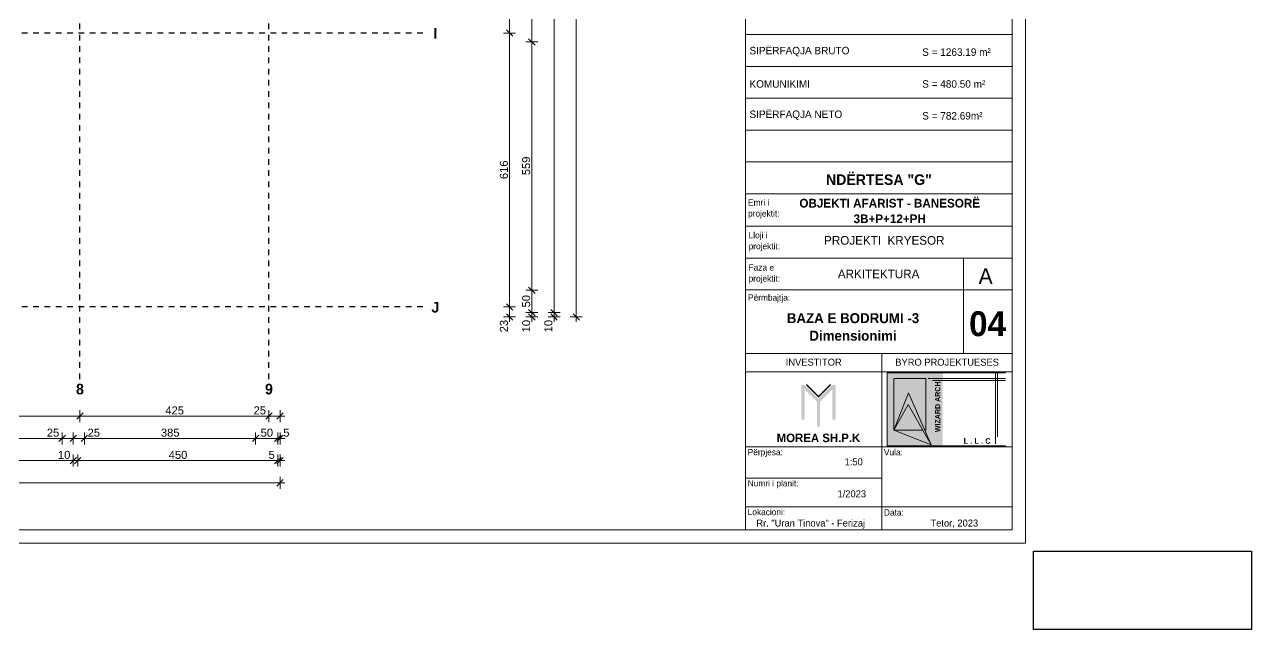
# Model space of a CAD drawing. Header units: millimetres. Extents: x 172821 to 253959, y -37564 to 16413.
# Drawn here: x 226364 to 253959, y -37564 to -23957 of the extents above; entities that cross this region are included whole.
import ezdxf

# ---------------------------------------------------------------- set-up
doc = ezdxf.new("R2010")
doc.units = ezdxf.units.MM
doc.header["$MEASUREMENT"] = 0
doc.linetypes.add('Dashed', pattern=[254, 127, -127])
doc.layers.add('01. A - Projekti Zbatues.', color=7, linetype='Continuous')
for name, color, linetype, lineweight, true_color in [('01. A - Projekti Zbatues. _Pen_No__81', 7, 'Continuous', 20, 0x6a6a6a), ('02. Tabela Projekti zbatues_Pen_No__156', 7, 'Continuous', 20, 0x54689e), ('02. Tabela Projekti zbatues_Pen_No__161', 7, 'Continuous', 13, 0x6a6a6a), ('02. Tabela Projekti zbatues_Pen_No__8', 7, 'Continuous', 35, 0xa80f02)]:
    doc.layers.add(name, color=color, linetype=linetype, lineweight=lineweight, true_color=true_color)
for name, color, linetype, lineweight in [('02. Tabela Projekti zbatues_Pen_No__1', 7, 'Continuous', 13), ('02. Tabela Projekti zbatues_Pen_No__121', 255, 'Continuous', 0), ('02. Tabela Projekti zbatues_Pen_No__42', 8, 'Continuous', 25), ('A - Akset_Pen_No__1', 7, 'Continuous', 13), ('A - Akset_Pen_No__47', 7, 'Continuous', 25)]:
    doc.layers.add(name, color=color, linetype=linetype, lineweight=lineweight)
doc.styles.add('GENERATED_STYLE_1', font='')
doc.styles.add('GENERATED_STYLE_2', font='')
doc.styles.add('GENERATED_STYLE_3', font='')
doc.styles.get('GENERATED_STYLE_1').set_extended_font_data('Arial')
doc.styles.get('GENERATED_STYLE_2').set_extended_font_data('Century Gothic', bold=True)
doc.styles.get('GENERATED_STYLE_3').set_extended_font_data('Century Gothic')
doc.dimstyles.new('GENERATED_STYLE__3', dxfattribs={"dimtxt": 180, "dimasz": 136.8, "dimexe": 0.18, "dimexo": 100000, "dimgap": 0, "dimtad": 1, "dimdec": 0, "dimlfac": 0.1, "dimzin": 0, "dimdsep": 46, "dimtxsty": 'GENERATED_STYLE_1', "dimblk": 'ARROWHEAD_6', "dimblk1": 'ARROWHEAD_6', "dimblk2": 'ARROWHEAD_6', "dimcen": 0.09, "dimclrd": 256, "dimclre": 256, "dimclrt": 256, "dimadec": 0, "dimazin": 0, "dimtfac": 1, "dimtdec": 4, "dimtmove": 0, "dimatfit": 3, "dimfxl": 0, "dimtolj": 1, "dimtzin": 0, "dimarcsym": 0})
doc.dimstyles.new('GENERATED_STYLE__5', dxfattribs={"dimtxt": 180, "dimasz": 136.8, "dimexe": 0.18, "dimexo": 100000, "dimgap": 0, "dimtad": 1, "dimtih": 1, "dimtoh": 1, "dimdec": 0, "dimlfac": 0.1, "dimzin": 0, "dimdsep": 46, "dimtxsty": 'GENERATED_STYLE_1', "dimblk": 'ARROWHEAD_6', "dimblk1": 'ARROWHEAD_6', "dimblk2": 'ARROWHEAD_6', "dimcen": 0.09, "dimclrd": 256, "dimclre": 256, "dimclrt": 256, "dimadec": 0, "dimazin": 0, "dimtfac": 1, "dimtdec": 4, "dimtmove": 0, "dimatfit": 3, "dimfxl": 0, "dimtolj": 1, "dimtzin": 0, "dimarcsym": 0})

# ---------------------------------------------------------------- blocks, each defined once
blk = doc.blocks.new('*D209')
at = {"layer": '01. A - Projekti Zbatues. _Pen_No__81', "color": 251, "linetype": 'Continuous', "lineweight": 20, "true_color": 0x6a6a6a}
for p, q in [((237409, -30310), (237139, -30310)), ((237202, -30238), (237346, -30382)), ((237274, -30535), (237274, -30310)), ((237409, -30535), (237139, -30535)), ((237202, -30463), (237346, -30607)), ((237274, -30643), (237274, -30535))]:
    blk.add_line(p, q, dxfattribs=at)
at = {"layer": '01. A - Projekti Zbatues. _Pen_No__81', "color": 251, "lineweight": 20, "true_color": 0x6a6a6a, "insert": (237238, -30880), "char_height": 180, "attachment_point": 7, "rotation": 90, "style": 'GENERATED_STYLE_1'}
blk.add_mtext('\\A1;{\\pql;\\fArial|b0|i0|c0|p34;23}', dxfattribs=at)
blk = doc.blocks.new('ARROWHEAD_6')
at = {"color": 0, "linetype": 'Continuous', "lineweight": 0}
for p, q in [((0, 0), (-1, 0)), ((-0.5, -0.5), (0.5, 0.5))]:
    blk.add_line(p, q, dxfattribs=at)
blk = doc.blocks.new('*D210')
at = {"layer": '01. A - Projekti Zbatues. _Pen_No__81', "color": 251, "linetype": 'Continuous', "lineweight": 20, "true_color": 0x6a6a6a}
for p, q in [((237409, -24148), (237139, -24148)), ((237202, -24076), (237346, -24220)), ((237274, -30310), (237274, -24148)), ((237409, -30310), (237139, -30310)), ((237202, -30238), (237346, -30382))]:
    blk.add_line(p, q, dxfattribs=at)
at = {"layer": '01. A - Projekti Zbatues. _Pen_No__81', "color": 251, "lineweight": 20, "true_color": 0x6a6a6a, "insert": (237238, -27434), "char_height": 180, "attachment_point": 7, "rotation": 90, "style": 'GENERATED_STYLE_1'}
blk.add_mtext('\\A1;{\\pql;\\fArial|b0|i0|c0|p34;616}', dxfattribs=at)
blk = doc.blocks.new('*D211')
at = {"layer": '01. A - Projekti Zbatues. _Pen_No__81', "color": 251, "linetype": 'Continuous', "lineweight": 20, "true_color": 0x6a6a6a}
for p, q in [((237409, -20586), (237139, -20586)), ((237202, -20514), (237346, -20658)), ((237274, -24148), (237274, -20586)), ((237409, -24148), (237139, -24148)), ((237202, -24076), (237346, -24220))]:
    blk.add_line(p, q, dxfattribs=at)
at = {"layer": '01. A - Projekti Zbatues. _Pen_No__81', "color": 251, "lineweight": 20, "true_color": 0x6a6a6a, "insert": (237238, -22572), "char_height": 180, "attachment_point": 7, "rotation": 90, "style": 'GENERATED_STYLE_1'}
blk.add_mtext('\\A1;{\\pql;\\fArial|b0|i0|c0|p34;356}', dxfattribs=at)
blk = doc.blocks.new('*D221')
at = {"layer": '01. A - Projekti Zbatues. _Pen_No__81', "color": 251, "linetype": 'Continuous', "lineweight": 20, "true_color": 0x6a6a6a}
for p, q in [((237774, -30435), (237774, -29935)), ((237909, -30435), (237639, -30435)), ((237909, -30535), (237639, -30535)), ((237702, -30363), (237846, -30507)), ((237702, -30463), (237846, -30607)), ((237774, -30535), (237774, -30435)), ((237774, -30643), (237774, -30535))]:
    blk.add_line(p, q, dxfattribs=at)
at = {"layer": '01. A - Projekti Zbatues. _Pen_No__81', "color": 251, "lineweight": 20, "true_color": 0x6a6a6a, "insert": (237738, -30880), "char_height": 180, "attachment_point": 7, "rotation": 90, "style": 'GENERATED_STYLE_1'}
blk.add_mtext('\\A1;{\\pql;\\fArial|b0|i0|c0|p34;10}', dxfattribs=at)
blk = doc.blocks.new('*D222')
at = {"layer": '01. A - Projekti Zbatues. _Pen_No__81', "color": 251, "linetype": 'Continuous', "lineweight": 20, "true_color": 0x6a6a6a}
for p, q in [((237774, -29935), (237774, -24348)), ((237909, -29935), (237639, -29935)), ((237702, -29863), (237846, -30007)), ((237774, -30435), (237774, -29935)), ((237702, -30363), (237846, -30507))]:
    blk.add_line(p, q, dxfattribs=at)
at = {"layer": '01. A - Projekti Zbatues. _Pen_No__81', "color": 251, "lineweight": 20, "true_color": 0x6a6a6a, "insert": (237738, -30321), "char_height": 180, "attachment_point": 7, "rotation": 90, "style": 'GENERATED_STYLE_1'}
blk.add_mtext('\\A1;{\\pql;\\fArial|b0|i0|c0|p34;50}', dxfattribs=at)
blk = doc.blocks.new('*D223')
at = {"layer": '01. A - Projekti Zbatues. _Pen_No__81', "color": 251, "linetype": 'Continuous', "lineweight": 20, "true_color": 0x6a6a6a}
for p, q in [((237702, -24276), (237846, -24420)), ((237909, -24348), (237639, -24348)), ((237774, -29935), (237774, -24348)), ((237702, -29863), (237846, -30007))]:
    blk.add_line(p, q, dxfattribs=at)
at = {"layer": '01. A - Projekti Zbatues. _Pen_No__81', "color": 251, "lineweight": 20, "true_color": 0x6a6a6a, "insert": (237738, -27346), "char_height": 180, "attachment_point": 7, "rotation": 90, "style": 'GENERATED_STYLE_1'}
blk.add_mtext('\\A1;{\\pql;\\fArial|b0|i0|c0|p34;559}', dxfattribs=at)
blk = doc.blocks.new('*D224')
at = {"layer": '01. A - Projekti Zbatues. _Pen_No__81', "color": 251, "linetype": 'Continuous', "lineweight": 20, "true_color": 0x6a6a6a}
for p, q in [((237909, -20398), (237639, -20398)), ((237702, -20326), (237846, -20470)), ((237774, -24348), (237774, -20398)), ((237702, -24276), (237846, -24420)), ((237909, -24348), (237639, -24348))]:
    blk.add_line(p, q, dxfattribs=at)
at = {"layer": '01. A - Projekti Zbatues. _Pen_No__81', "color": 251, "lineweight": 20, "true_color": 0x6a6a6a, "insert": (237738, -22577), "char_height": 180, "attachment_point": 7, "rotation": 90, "style": 'GENERATED_STYLE_1'}
blk.add_mtext('\\A1;{\\pql;\\fArial|b0|i0|c0|p34;395}', dxfattribs=at)
blk = doc.blocks.new('*D246')
at = {"layer": '01. A - Projekti Zbatues. _Pen_No__81', "color": 251, "linetype": 'Continuous', "lineweight": 20, "true_color": 0x6a6a6a}
for p, q in [((238274, -30435), (238274, -16166)), ((238409, -30435), (238139, -30435)), ((238409, -30535), (238139, -30535)), ((238202, -30363), (238346, -30507)), ((238202, -30463), (238346, -30607)), ((238274, -30535), (238274, -30435)), ((238274, -30643), (238274, -30535))]:
    blk.add_line(p, q, dxfattribs=at)
at = {"layer": '01. A - Projekti Zbatues. _Pen_No__81', "color": 251, "lineweight": 20, "true_color": 0x6a6a6a, "insert": (238238, -30880), "char_height": 180, "attachment_point": 7, "rotation": 90, "style": 'GENERATED_STYLE_1'}
blk.add_mtext('\\A1;{\\pql;\\fArial|b0|i0|c0|p34;10}', dxfattribs=at)
blk = doc.blocks.new('*D247')
at = {"layer": '01. A - Projekti Zbatues. _Pen_No__81', "color": 251, "linetype": 'Continuous', "lineweight": 20, "true_color": 0x6a6a6a}
for p, q in [((238409, -16166), (238139, -16166)), ((238202, -16094), (238346, -16238)), ((238274, -30435), (238274, -16166)), ((238202, -30363), (238346, -30507))]:
    blk.add_line(p, q, dxfattribs=at)
at = {"layer": '01. A - Projekti Zbatues. _Pen_No__81', "color": 251, "lineweight": 20, "true_color": 0x6a6a6a, "char_height": 180, "attachment_point": 7, "rotation": 90, "style": 'GENERATED_STYLE_1'}
for s, insert in [('\\A1;{\\pql;\\fArial|b0|i0|c0|p34;10}', (238238, -16511)), ('\\A1;{\\pql;\\fArial|b0|i0|c0|p34;1,427}', (238238, -23608))]:
    blk.add_mtext(s, dxfattribs=dict(at, insert=insert))
blk = doc.blocks.new('*D254')
at = {"layer": '01. A - Projekti Zbatues. _Pen_No__81', "color": 251, "linetype": 'Continuous', "lineweight": 20, "true_color": 0x6a6a6a}
for p, q in [((238909, 9384), (238639, 9384)), ((238846, 9312), (238702, 9456)), ((238774, 9384), (238774, 9492)), ((238774, -30535), (238774, 9384)), ((238909, -30535), (238639, -30535)), ((238702, -30463), (238846, -30607)), ((238774, -30643), (238774, -30535))]:
    blk.add_line(p, q, dxfattribs=at)
at = {"layer": '01. A - Projekti Zbatues. _Pen_No__81', "color": 251, "lineweight": 20, "true_color": 0x6a6a6a, "insert": (238738, -10883), "char_height": 180, "attachment_point": 7, "rotation": 90, "style": 'GENERATED_STYLE_1'}
blk.add_mtext('\\A1;{\\pql;\\fArial|b0|i0|c0|p34;3,992}', dxfattribs=at)
blk = doc.blocks.new('*D262')
at = {"layer": '01. A - Projekti Zbatues. _Pen_No__81', "color": 251, "linetype": 'Continuous', "lineweight": 20, "true_color": 0x6a6a6a}
for p, q in [((221483, -32693), (221339, -32837)), ((221411, -32900), (221411, -32630)), ((221411, -32765), (227611, -32765)), ((227683, -32693), (227539, -32837)), ((227611, -32900), (227611, -32630))]:
    blk.add_line(p, q, dxfattribs=at)
at = {"layer": '01. A - Projekti Zbatues. _Pen_No__81', "color": 251, "lineweight": 20, "true_color": 0x6a6a6a, "insert": (224306, -32729), "char_height": 180, "attachment_point": 7, "style": 'GENERATED_STYLE_1'}
blk.add_mtext('\\A1;{\\pql;\\fArial|b0|i0|c0|p34;620}', dxfattribs=at)
blk = doc.blocks.new('*D263')
at = {"layer": '01. A - Projekti Zbatues. _Pen_No__81', "color": 251, "linetype": 'Continuous', "lineweight": 20, "true_color": 0x6a6a6a}
for p, q in [((227683, -32693), (227539, -32837)), ((227611, -32900), (227611, -32630)), ((227611, -32765), (231861, -32765)), ((231933, -32693), (231789, -32837)), ((231861, -32900), (231861, -32630))]:
    blk.add_line(p, q, dxfattribs=at)
at = {"layer": '01. A - Projekti Zbatues. _Pen_No__81', "color": 251, "lineweight": 20, "true_color": 0x6a6a6a, "char_height": 180, "attachment_point": 7, "style": 'GENERATED_STYLE_1'}
for s, insert in [('\\A1;{\\pql;\\fArial|b0|i0|c0|p34;425}', (229531, -32729)), ('\\A1;{\\pql;\\fArial|b0|i0|c0|p34;25}', (231516, -32729))]:
    blk.add_mtext(s, dxfattribs=dict(at, insert=insert))
blk = doc.blocks.new('*D264')
at = {"layer": '01. A - Projekti Zbatues. _Pen_No__81', "color": 251, "linetype": 'Continuous', "lineweight": 20, "true_color": 0x6a6a6a}
for p, q in [((231933, -32693), (231789, -32837)), ((231861, -32900), (231861, -32630)), ((231861, -32765), (232111, -32765)), ((232039, -32837), (232183, -32693)), ((232111, -32900), (232111, -32630)), ((232111, -32765), (232219, -32765))]:
    blk.add_line(p, q, dxfattribs=at)
blk = doc.blocks.new('*D285')
at = {"layer": '01. A - Projekti Zbatues. _Pen_No__81', "color": 251, "linetype": 'Continuous', "lineweight": 20, "true_color": 0x6a6a6a}
for p, q in [((224583, -33193), (224439, -33337)), ((224511, -33400), (224511, -33130)), ((224511, -33265), (227211, -33265)), ((227283, -33193), (227139, -33337)), ((227211, -33400), (227211, -33130))]:
    blk.add_line(p, q, dxfattribs=at)
at = {"layer": '01. A - Projekti Zbatues. _Pen_No__81', "color": 251, "lineweight": 20, "true_color": 0x6a6a6a, "char_height": 180, "attachment_point": 7, "style": 'GENERATED_STYLE_1'}
for s, insert in [('\\A1;{\\pql;\\fArial|b0|i0|c0|p34;270}', (225656, -33229)), ('\\A1;{\\pql;\\fArial|b0|i0|c0|p34;25}', (226866, -33229))]:
    blk.add_mtext(s, dxfattribs=dict(at, insert=insert))
blk = doc.blocks.new('*D286')
at = {"layer": '01. A - Projekti Zbatues. _Pen_No__81', "color": 251, "linetype": 'Continuous', "lineweight": 20, "true_color": 0x6a6a6a}
for p, q in [((227283, -33193), (227139, -33337)), ((227211, -33400), (227211, -33130)), ((227211, -33265), (227461, -33265)), ((227533, -33193), (227389, -33337)), ((227461, -33400), (227461, -33130))]:
    blk.add_line(p, q, dxfattribs=at)
blk = doc.blocks.new('*D287')
at = {"layer": '01. A - Projekti Zbatues. _Pen_No__81', "color": 251, "linetype": 'Continuous', "lineweight": 20, "true_color": 0x6a6a6a}
for p, q in [((227533, -33193), (227389, -33337)), ((227461, -33400), (227461, -33130)), ((227461, -33265), (227711, -33265)), ((227783, -33193), (227639, -33337)), ((227711, -33400), (227711, -33130))]:
    blk.add_line(p, q, dxfattribs=at)
blk = doc.blocks.new('*D288')
at = {"layer": '01. A - Projekti Zbatues. _Pen_No__81', "color": 251, "linetype": 'Continuous', "lineweight": 20, "true_color": 0x6a6a6a}
for p, q in [((227783, -33193), (227639, -33337)), ((227711, -33400), (227711, -33130)), ((227711, -33265), (231561, -33265)), ((231633, -33193), (231489, -33337)), ((231561, -33400), (231561, -33130))]:
    blk.add_line(p, q, dxfattribs=at)
at = {"layer": '01. A - Projekti Zbatues. _Pen_No__81', "color": 251, "lineweight": 20, "true_color": 0x6a6a6a, "char_height": 180, "attachment_point": 7, "style": 'GENERATED_STYLE_1'}
for s, insert in [('\\A1;{\\pql;\\fArial|b0|i0|c0|p34;25}', (227783, -33229)), ('\\A1;{\\pql;\\fArial|b0|i0|c0|p34;385}', (229431, -33229))]:
    blk.add_mtext(s, dxfattribs=dict(at, insert=insert))
blk = doc.blocks.new('*D289')
at = {"layer": '01. A - Projekti Zbatues. _Pen_No__81', "color": 251, "linetype": 'Continuous', "lineweight": 20, "true_color": 0x6a6a6a}
for p, q in [((231633, -33193), (231489, -33337)), ((231561, -33400), (231561, -33130)), ((231561, -33265), (232061, -33265)), ((231989, -33337), (232133, -33193)), ((232183, -33193), (232039, -33337)), ((232061, -33400), (232061, -33130))]:
    blk.add_line(p, q, dxfattribs=at)
at = {"layer": '01. A - Projekti Zbatues. _Pen_No__81', "color": 251, "lineweight": 20, "true_color": 0x6a6a6a, "insert": (231674, -33229), "char_height": 180, "attachment_point": 7, "style": 'GENERATED_STYLE_1'}
blk.add_mtext('\\A1;{\\pql;\\fArial|b0|i0|c0|p34;50}', dxfattribs=at)
blk = doc.blocks.new('*D290')
at = {"layer": '01. A - Projekti Zbatues. _Pen_No__81', "color": 251, "linetype": 'Continuous', "lineweight": 20, "true_color": 0x6a6a6a}
for p, q in [((231989, -33337), (232133, -33193)), ((232183, -33193), (232039, -33337)), ((232061, -33400), (232061, -33130)), ((232061, -33265), (232111, -33265)), ((232111, -33400), (232111, -33130)), ((232111, -33265), (232219, -33265))]:
    blk.add_line(p, q, dxfattribs=at)
at = {"layer": '01. A - Projekti Zbatues. _Pen_No__81', "color": 251, "lineweight": 20, "true_color": 0x6a6a6a, "insert": (232183, -33229), "char_height": 180, "attachment_point": 7, "style": 'GENERATED_STYLE_1'}
blk.add_mtext('\\A1;{\\pql;\\fArial|b0|i0|c0|p34;5}', dxfattribs=at)
blk = doc.blocks.new('*D302')
at = {"layer": '01. A - Projekti Zbatues. _Pen_No__81', "color": 251, "linetype": 'Continuous', "lineweight": 20, "true_color": 0x6a6a6a}
for p, q in [((224511, -33900), (224511, -33630)), ((227461, -33900), (227461, -33630)), ((224583, -33693), (224439, -33837)), ((224511, -33765), (227461, -33765)), ((227533, -33693), (227389, -33837))]:
    blk.add_line(p, q, dxfattribs=at)
at = {"layer": '01. A - Projekti Zbatues. _Pen_No__81', "color": 251, "lineweight": 20, "true_color": 0x6a6a6a, "char_height": 180, "attachment_point": 7, "style": 'GENERATED_STYLE_1'}
for s, insert in [('\\A1;{\\pql;\\fArial|b0|i0|c0|p34;295}', (225781, -33729)), ('\\A1;{\\pql;\\fArial|b0|i0|c0|p34;10}', (227116, -33729))]:
    blk.add_mtext(s, dxfattribs=dict(at, insert=insert))
blk = doc.blocks.new('*D303')
at = {"layer": '01. A - Projekti Zbatues. _Pen_No__81', "color": 251, "linetype": 'Continuous', "lineweight": 20, "true_color": 0x6a6a6a}
for p, q in [((227461, -33900), (227461, -33630)), ((227561, -33900), (227561, -33630)), ((227533, -33693), (227389, -33837)), ((227461, -33765), (227561, -33765)), ((227633, -33693), (227489, -33837))]:
    blk.add_line(p, q, dxfattribs=at)
blk = doc.blocks.new('*D304')
at = {"layer": '01. A - Projekti Zbatues. _Pen_No__81', "color": 251, "linetype": 'Continuous', "lineweight": 20, "true_color": 0x6a6a6a}
for p, q in [((227561, -33900), (227561, -33630)), ((232061, -33900), (232061, -33630)), ((227633, -33693), (227489, -33837)), ((227561, -33765), (232061, -33765)), ((231989, -33837), (232133, -33693)), ((232183, -33693), (232039, -33837))]:
    blk.add_line(p, q, dxfattribs=at)
at = {"layer": '01. A - Projekti Zbatues. _Pen_No__81', "color": 251, "lineweight": 20, "true_color": 0x6a6a6a, "char_height": 180, "attachment_point": 7, "style": 'GENERATED_STYLE_1'}
for s, insert in [('\\A1;{\\pql;\\fArial|b0|i0|c0|p34;450}', (229606, -33729)), ('\\A1;{\\pql;\\fArial|b0|i0|c0|p34;5}', (231852, -33729))]:
    blk.add_mtext(s, dxfattribs=dict(at, insert=insert))
blk = doc.blocks.new('*D305')
at = {"layer": '01. A - Projekti Zbatues. _Pen_No__81', "color": 251, "linetype": 'Continuous', "lineweight": 20, "true_color": 0x6a6a6a}
for p, q in [((232061, -33900), (232061, -33630)), ((232111, -33900), (232111, -33630)), ((231989, -33837), (232133, -33693)), ((232183, -33693), (232039, -33837)), ((232061, -33765), (232111, -33765)), ((232111, -33765), (232219, -33765))]:
    blk.add_line(p, q, dxfattribs=at)
blk = doc.blocks.new('*D306')
at = {"layer": '01. A - Projekti Zbatues. _Pen_No__81', "color": 251, "linetype": 'Continuous', "lineweight": 20, "true_color": 0x6a6a6a}
for p, q in [((189733, -34193), (189589, -34337)), ((189661, -34400), (189661, -34130)), ((232039, -34337), (232183, -34193)), ((232111, -34400), (232111, -34130)), ((189553, -34265), (189661, -34265)), ((189661, -34265), (232111, -34265)), ((232111, -34265), (232219, -34265))]:
    blk.add_line(p, q, dxfattribs=at)
at = {"layer": '01. A - Projekti Zbatues. _Pen_No__81', "color": 251, "lineweight": 20, "true_color": 0x6a6a6a, "insert": (210578, -34229), "char_height": 180, "attachment_point": 7, "style": 'GENERATED_STYLE_1'}
blk.add_mtext('\\A1;{\\pql;\\fArial|b0|i0|c0|p34;4,245}', dxfattribs=at)

msp = doc.modelspace()

# ---------------------------------------------------------------- hatches: boundary and pattern name
at = {"layer": '02. Tabela Projekti zbatues_Pen_No__1', "linetype": 'Continuous', "lineweight": 13}
for points in [[(245768.6, -31788.6), (246785.2, -31788.6), (246785.2, -33433.5), (245768.6, -33433.5)], [(246785.2, -31788.6), (246785.2, -33433.5), (247011.3, -33433.5), (247011.3, -31788.6)], [(243835.5, -32845.1), (243835.5, -32063.8), (243909.9, -32063.8), (243909.9, -32845.1)], [(243909.9, -32063.8), (244273.9, -32427.8), (244221.3, -32480.4), (243857.3, -32116.4)], [(243945.3, -32028.4), (244221.3, -32304.4), (244221.3, -32352.2), (243945.3, -32076.2)], [(244532.7, -32063.8), (244168.7, -32427.8), (244221.3, -32480.4), (244585.3, -32116.4)], [(244497.3, -32028.4), (244221.3, -32304.4), (244221.3, -32352.2), (244497.3, -32076.2)], [(244532.7, -32845.1), (244532.7, -32063.8), (244607.1, -32063.8), (244607.1, -32845.1)], [(244184.1, -33002.7), (244184.1, -32375.2), (244258.5, -32375.2), (244258.5, -33002.7)]]:
    msp.add_hatch(color=7, dxfattribs=at).paths.add_polyline_path(points)
at = {"layer": '02. Tabela Projekti zbatues_Pen_No__121', "linetype": 'Continuous', "lineweight": 0}
for points in [[(246180.4, -32404.4), (246569.6, -33083.9), (246756.6, -33410.2), (246242.8, -32243.8)], [(246180.4, -32404.4), (245916.5, -33083.9), (246236.2, -32501.8)]]:
    msp.add_hatch(color=255, dxfattribs=at).paths.add_polyline_path(points)

# ---------------------------------------------------------------- linework, layer by layer
at = {"layer": '02. Tabela Projekti zbatues_Pen_No__1', "color": 7, "linetype": 'Continuous', "lineweight": 13, "flags": 128}
for points in [[(248430.1, -31788.6), (245768.6, -31788.6)], [(245768.6, -33433.5), (245768.6, -31788.6)], [(248430.1, -31917.5), (247011.3, -31917.5)], [(248430.1, -31962.5), (247011.3, -31962.5)], [(248205, -31788.6), (248205, -33387.6)], [(248250, -31788.6), (248250, -33230.6)], [(245768.6, -33433.5), (248430.1, -33433.5)]]:
    msp.add_lwpolyline(points, dxfattribs=at)
at = {"layer": '02. Tabela Projekti zbatues_Pen_No__121', "color": 255, "linetype": 'Continuous', "lineweight": 0, "flags": 128}
for points in [[(246569.6, -33083.9), (245916.5, -33083.9), (245916.5, -31917.5), (246637.4, -31917.5), (246637.4, -33083.9), (246612.8, -33083.9)], [(247011.3, -31917.5), (246686.5, -31917.5)], [(247011.3, -31962.5), (246785.2, -31962.5)], [(245916.5, -33083.9), (246242.8, -32243.8), (246756.6, -33410.2)], [(246242.8, -32243.8), (245916.5, -33083.9), (246756.6, -33410.2)], [(245916.5, -33083.9), (246236.2, -32501.8)], [(246756.6, -33410.2), (246236.2, -32501.8)]]:
    msp.add_lwpolyline(points, dxfattribs=at)
at = {"layer": '02. Tabela Projekti zbatues_Pen_No__161', "color": 251, "linetype": 'Continuous', "lineweight": 13, "true_color": 0x6a6a6a}
for points in [[(248880.1, -35625.5), (177900.1, -35625.5), (177900.1, 14474.5), (248880.1, 14474.5)], [(248580.1, -35325.5), (178200.1, -35325.5), (178200.1, 14174.5), (248580.1, 14174.5)]]:
    msp.add_lwpolyline(points, close=True, dxfattribs=at)
for points in [[(242580.1, -27778.6), (242580.1, 14174.5)], [(248580.1, -24182.4), (242580.1, -24182.4)], [(248580.1, -24898.5), (242580.1, -24898.5)], [(242580.1, -24898.5), (248580.1, -24898.5)], [(248580.1, -25614.5), (242580.1, -25614.5)], [(242580.1, -25614.5), (248580.1, -25614.5)], [(242580.1, -26330.6), (248580.1, -26330.6)], [(242580.1, -27046.6), (248580.1, -27046.6)], [(242580.1, -27064.4), (242580.1, -27046.6)], [(248580.1, -27762.7), (242580.1, -27762.7)], [(242580.1, -28492.7), (242580.1, -27778.6)], [(242580.1, -29208.8), (242580.1, -28492.7)], [(242580.1, -28492.7), (248580.1, -28492.7)], [(248580.1, -28492.7), (242580.1, -28492.7)], [(242580.1, -29924.9), (242580.1, -29208.8)], [(248580.1, -29208.8), (242580.1, -29208.8)], [(242580.1, -29208.8), (248580.1, -29208.8)], [(248587.6, -29208.8), (242584.1, -29208.8)], [(247481.3, -29208.8), (247481.3, -31357)], [(247481.3, -29208.8), (247481.3, -31357)], [(247481.3, -29208.8), (248580.1, -29208.8)], [(247481.3, -29924.9), (247481.3, -29208.8)], [(242580.1, -31357), (242580.1, -29924.9)], [(248580.1, -29924.9), (242580.1, -29924.9)], [(242580.1, -29924.9), (247481.3, -29924.9)], [(248587.6, -29924.9), (242584.1, -29924.9)], [(248587.6, -29924.9), (242584.1, -29924.9)], [(247481.3, -29924.9), (248580.1, -29924.9)], [(247481.3, -31357), (247481.3, -29924.9)], [(248580.1, -29924.9), (247481.3, -29924.9)], [(247481.3, -29924.9), (247481.3, -31357)], [(242580.1, -31771.5), (242580.1, -31357)], [(242580.1, -31771.5), (242580.1, -31357)], [(242580.1, -31771.5), (242580.1, -31357)], [(242580.1, -31771.5), (242580.1, -31357)], [(242580.1, -31357), (245648, -31357)], [(242580.1, -31357), (245648, -31357)], [(247481.3, -31357), (242580.1, -31357)], [(242584.1, -31357), (248587.6, -31357)], [(248580.1, -31357), (242584.1, -31357)], [(242584.1, -31357), (248580.1, -31357)], [(245648, -31357), (245648, -31771.5)], [(245648, -31357), (245648, -31771.5)], [(245648, -31357), (248580.1, -31357)], [(245648, -31980.7), (245648, -31357)], [(248580.1, -31357), (247481.3, -31357)], [(242580.1, -33395.9), (242580.1, -31771.5)], [(242580.1, -33395.9), (242580.1, -31771.5)], [(245648, -31771.5), (242580.1, -31771.5)], [(245648, -31771.5), (242580.1, -31771.5)], [(242580.1, -31771.5), (245648, -31771.5)], [(245648, -31771.5), (245648, -33395.9)], [(245648, -31771.5), (248580.1, -31771.5)], [(245648, -33395.9), (245648, -31980.7)], [(242580.1, -33810.4), (242580.1, -33395.9)], [(242580.1, -33810.4), (242580.1, -33395.9)], [(242580.1, -33810.4), (242580.1, -33395.9)], [(242580.1, -33810.4), (242580.1, -33395.9)], [(248580.1, -33457.8), (242580.1, -33457.8)], [(245648, -33395.9), (245648, -33810.4)], [(245648, -33395.9), (245648, -33810.4)], [(245648, -33810.4), (245648, -33395.9)], [(242580.1, -35325.5), (242580.1, -33810.4)], [(242580.1, -35325.5), (242580.1, -33810.4)], [(245648, -33810.4), (245648, -35325.5)], [(245648, -34437.9), (245648, -33810.4)], [(245648, -34160.7), (242580.1, -34160.7)], [(245648, -35325.5), (245648, -34437.9)], [(242580.1, -34803.1), (248580.1, -34803.1)]]:
    msp.add_lwpolyline(points, dxfattribs=at)
at = {"layer": '02. Tabela Projekti zbatues_Pen_No__42', "color": 8, "linetype": 'Continuous', "lineweight": 25}
msp.add_lwpolyline([(253959.2, -37563.7), (249060.1, -37563.7), (249060.1, -35805.5), (253959.2, -35805.5)], close=True, dxfattribs=at)
at = {"layer": 'A - Akset_Pen_No__47', "color": 7, "linetype": 'Dashed', "lineweight": 25}
for points in [[(227611.1, -31934.9), (227611.1, 10783.8)], [(231861.1, -31934.9), (231861.1, 10783.8)], [(235323, -24147.5), (213081.1, -24147.5), (213081.1, -24984.9), (188161.1, -24984.9)], [(235323, -30309.9), (188161.1, -30309.9)]]:
    msp.add_lwpolyline(points, dxfattribs=at)

# ---------------------------------------------------------------- texts
at = {"layer": '02. Tabela Projekti zbatues_Pen_No__1', "color": 7, "linetype": 'Continuous', "lineweight": 13}
for s, insert, char_height, attachment_point, style in [('\\A1;{\\pql;\\fCentury Gothic|b0|i0|c0|p34;SIPËRFAQJA \\fCentury Gothic|b0|i0|c0|p34;BRUTO}', (242670.1, -24672.8), 168, 7, 'GENERATED_STYLE_3'), ('\\A1;{\\pql;\\fCentury Gothic|b0|i0|c0|p34;S = 126\\fCentury Gothic|b0|i0|c0|p34;3.19\\fCentury Gothic|b0|i0|c0|p34; m²}', (246554.8, -24663.6), 168, 7, 'GENERATED_STYLE_3'), ('\\A1;{\\pql;\\fCentury Gothic|b0|i0|c0|p34;KOMUNIKIMI}', (242670.1, -25379.7), 168, 7, 'GENERATED_STYLE_3'), ('\\A1;{\\pql;\\fCentury Gothic|b0|i0|c0|p34;S = \\fCentury Gothic|b0|i0|c0|p34;480.50\\fCentury Gothic|b0|i0|c0|p34; m²}', (246554.8, -25379.7), 168, 7, 'GENERATED_STYLE_3'), ('\\A1;{\\pql;\\fCentury Gothic|b0|i0|c0|p34;SIPËRFAQJA NETO}', (242670.1, -26104.9), 168, 7, 'GENERATED_STYLE_3'), ('\\A1;{\\pql;\\fCentury Gothic|b0|i0|c0|p34;S = \\fCentury Gothic|b0|i0|c0|p34;782.69\\fCentury Gothic|b0|i0|c0|p34;m²}', (246554.8, -26095.7), 168, 7, 'GENERATED_STYLE_3'), ('\\A1;{\\pql;\\fCentury Gothic|b0|i0|c0|p34;PROJEKTI  \\fCentury Gothic|b0|i0|c0|p34;KRYESOR}', (244346.4, -28912.4), 196, 7, 'GENERATED_STYLE_3'), ('\\A1;{\\pql;\\fCentury Gothic|b0|i0|c0|p34;ARKITEKTURA}', (244656.6, -29668), 196, 7, 'GENERATED_STYLE_3'), ('\\A1;{\\pqc;\\fCentury Gothic|b0|i0|c0|p34;A}', (247980.3, -29790.9), 351.199, 8, 'GENERATED_STYLE_3'), ('\\A1;{\\pql;\\fCentury Gothic|b0|i0|c0|p34;Përmbajtja\\fCentury Gothic|b0|i0|c0|p34;:}', (242636.6, -30209.4), 140, 7, 'GENERATED_STYLE_3'), ('\\A1;{\\pql;\\fCentury Gothic|b1|i0|c0|p34;0\\fCentury Gothic|b1|i0|c0|p34;4}', (247607.4, -30974.2), 560, 7, 'GENERATED_STYLE_2'), ('\\A1;{\\pqc;\\fCentury Gothic|b0|i0|c0|p34;INVESTITOR}', (244114.1, -31632.7), 156.8, 8, 'GENERATED_STYLE_3'), ('\\A1;{\\pqc;\\fCentury Gothic|b0|i0|c0|p34;BYRO PROJEKTUESES}', (247114.1, -31632.7), 156.8, 8, 'GENERATED_STYLE_3'), ('\\A1;{\\pqc;\\fCentury Gothic|b1|i0|c0|p34;MOREA\\fCentury Gothic|b1|i0|c0|p34; \\fCentury Gothic|b1|i0|c0|p34;SH.P.K}', (244221.3, -33353.1), 191.7324, 8, 'GENERATED_STYLE_2'), ('\\A1;{\\pqc;\\fCentury Gothic|b1|i0|c0|p34;L . L . C}', (247789, -33388.5), 126.016, 8, 'GENERATED_STYLE_2'), ('\\A1;{\\pql;\\fCentury Gothic|b0|i0|c0|p34;Përpjesa\\fCentury Gothic|b0|i0|c0|p34;:}', (242629, -33687.8), 140, 7, 'GENERATED_STYLE_3'), ('\\A1;{\\pql;\\fCentury Gothic|b0|i0|c0|p34;Vula:}', (245692.5, -33649.4), 140, 7, 'GENERATED_STYLE_3'), ('\\A1;{\\pqc;\\fCentury Gothic|b0|i0|c0|p34;1:50}', (245012.5, -33872.7), 156.8, 8, 'GENERATED_STYLE_3'), ('\\A1;{\\pql;\\fCentury Gothic|b0|i0|c0|p34;Numri i planit\\fCentury Gothic|b0|i0|c0|p34;:}', (242629, -34388), 140, 7, 'GENERATED_STYLE_3'), ('\\A1;{\\pqc;\\fCentury Gothic|b0|i0|c0|p34;1\\fCentury Gothic|b0|i0|c0|p34;/2023}', (244970.3, -34592.7), 156.8, 8, 'GENERATED_STYLE_3'), ('\\A1;{\\pql;\\fCentury Gothic|b0|i0|c0|p34;Lokacioni\\fCentury Gothic|b0|i0|c0|p34;:}', (242629, -34994.6), 140, 7, 'GENERATED_STYLE_3'), ('\\A1;{\\pql;\\fCentury Gothic|b0|i0|c0|p34;Data\\fCentury Gothic|b0|i0|c0|p34;:}', (245692.5, -35003.4), 140, 7, 'GENERATED_STYLE_3'), ('\\A1;{\\pqc;\\fCentury Gothic|b0|i0|c0|p34;Rr. "\\fCentury Gothic|b0|i0|c0|p34;Uran Tinova\\fCentury Gothic|b0|i0|c0|p34;" - Ferizaj}', (244045.1, -35295.5), 156.8, 8, 'GENERATED_STYLE_3'), ('\\A1;{\\pqc;\\fCentury Gothic|b0|i0|c0|p34;Tetor\\fCentury Gothic|b0|i0|c0|p34;, 2023}', (247276, -35277.5), 156.8, 8, 'GENERATED_STYLE_3')]:
    msp.add_mtext(s, dxfattribs=dict(at, insert=insert, char_height=char_height, attachment_point=attachment_point, style=style))
at = {"layer": '02. Tabela Projekti zbatues_Pen_No__1', "color": 7, "linetype": 'Continuous', "lineweight": 13, "char_height": 140, "attachment_point": 7, "style": 'GENERATED_STYLE_3'}
for s, insert, width, line_spacing_factor in [('\\A1;{\\pql;\\fCentury Gothic|b0|i0|c0|p34;Emri i\\fCentury Gothic|b0|i0|c0|p34; projektit:}', (242636.6, -28318.5), 825.447, 1.06023), ('\\A1;{\\pql;\\fCentury Gothic|b0|i0|c0|p34;Lloji i projektit\\fCentury Gothic|b0|i0|c0|p34;:}', (242649.9, -29055.1), 884.293, 1.06023), ('\\A1;{\\pql;\\fCentury Gothic|b0|i0|c0|p34;Faza e projektit:}', (242649.9, -29781.2), 884.293, 1.059936)]:
    msp.add_mtext(s, dxfattribs=dict(at, insert=insert, width=width, line_spacing_factor=line_spacing_factor))
at = {"layer": '02. Tabela Projekti zbatues_Pen_No__1', "color": 7, "linetype": 'Continuous', "lineweight": 13, "insert": (244997.7, -31071.4), "char_height": 224, "attachment_point": 8, "line_spacing_factor": 1.057895, "style": 'GENERATED_STYLE_2'}
msp.add_mtext('\\A1;{\\pqc;\\fCentury Gothic|b1|i0|c0|p34;BAZA E BODRUMI -3\\P\\pqc;\\fCentury Gothic|b1|i0|c0|p34;Dimensionimi}', dxfattribs=at)
at = {"layer": '02. Tabela Projekti zbatues_Pen_No__121', "color": 255, "linetype": 'Continuous', "lineweight": 0, "insert": (246960.4, -33433.5), "char_height": 114.99, "attachment_point": 7, "rotation": 90, "style": 'GENERATED_STYLE_2'}
msp.add_mtext('\\A1;{\\pql;\\fCentury Gothic|b1|i0|c0|p34; \\fCentury Gothic|b1|i0|c0|p34; \\fCentury Gothic|b1|i0|c0|p34;     WIZARD ARCH}', dxfattribs=at)
at = {"layer": '02. Tabela Projekti zbatues_Pen_No__156', "color": 165, "linetype": 'Continuous', "lineweight": 20, "true_color": 0x54689e, "insert": (245822.8, -28426.7), "char_height": 196, "attachment_point": 8, "line_spacing_factor": 1.072252, "style": 'GENERATED_STYLE_2'}
msp.add_mtext('\\A1;{\\pqc;\\fCentury Gothic|b1|i0|c0|p34;OBJEKTI AFARIST - BANESORË\\P\\pqc;\\fCentury Gothic|b1|i0|c0|p34;3B+P+12+PH}', dxfattribs=at)
at = {"layer": '02. Tabela Projekti zbatues_Pen_No__8', "color": 14, "linetype": 'Continuous', "lineweight": 35, "true_color": 0xa80f02, "insert": (245580.1, -27567.6), "char_height": 237.106, "attachment_point": 8, "style": 'GENERATED_STYLE_2'}
msp.add_mtext('\\A1;{\\pqc;\\fCentury Gothic|b1|i0|c0|p34;NDËRTESA "G"}', dxfattribs=at)
at = {"layer": 'A - Akset_Pen_No__1', "color": 7, "linetype": 'Continuous', "lineweight": 13, "char_height": 240, "attachment_point": 8, "style": 'GENERATED_STYLE_2'}
for s, insert in [('\\A1;{\\pqc;\\fCentury Gothic|b1|i0|c0|p34;I}', (235603.3, -24271.1)), ('\\A1;{\\pqc;\\fCentury Gothic|b1|i0|c0|p34;J}', (235603.3, -30439.5)), ('\\A1;{\\pqc;\\fCentury Gothic|b1|i0|c0|p34;8}', (227611.1, -32279.8)), ('\\A1;{\\pqc;\\fCentury Gothic|b1|i0|c0|p34;9}', (231861.1, -32279.8))]:
    msp.add_mtext(s, dxfattribs=dict(at, insert=insert))

# ---------------------------------------------------------------- dimensions: what is measured, and where the dimension line sits
at = {"layer": '01. A - Projekti Zbatues.', "color": 251, "linetype": 'Continuous', "lineweight": 20, "true_color": 0x6a6a6a}
for base, p1, p2, picture, middle in [((238773.6, 9383.8), (220611.1, -30534.9), (232111.1, 9383.8), '*D254', (238647.6, -10580.9)), ((238273.6, -16166.2), (219611.1, -30434.9), (220611.1, -16166.2), '*D247', (238147.6, -23305.9)), ((238273.6, -30434.9), (220611.1, -30534.9), (219611.1, -30434.9), '*D246', (238147.6, -30742.9)), ((237773.6, -20397.5), (219611.1, -24347.5), (219611.1, -20397.5), '*D224', (237647.6, -22371.6)), ((237273.6, -20586.2), (235323, -24147.5), (235323, -20586.2), '*D211', (237147.6, -22365.9)), ((237773.6, -24347.5), (219611.1, -29934.9), (219611.1, -24347.5), '*D223', (237647.6, -27140.3)), ((237273.6, -24147.5), (235323, -30309.9), (235323, -24147.5), '*D210', (237147.6, -27227.8)), ((237773.6, -29934.9), (219611.1, -30434.9), (219611.1, -29934.9), '*D222', (237647.6, -30184.3)), ((237773.6, -30434.9), (220611.1, -30534.9), (219611.1, -30434.9), '*D221', (237647.6, -30742.9)), ((237273.6098794, -30309.8855357), (220611.0637477, -30534.8855357), (235323.0386353, -30309.8855357), '*D209', (237147.6098779, -30742.8512436))]:
    dim = msp.add_linear_dim(base=base, p1=p1, p2=p2, angle=90, dimstyle='GENERATED_STYLE__3', dxfattribs=at)
    dim.commit()
    dim.dimension.update_dxf_attribs({"geometry": picture, "text_midpoint": middle, "dimtype": 160, "text_rotation": 90})
for base, p1, p2, picture, middle in [((232111.1, -34265.5), (189661.1, -3466.2), (232111.1, -10116.2), '*D306', (210880.7, -34139.5)), ((227711.1, -33265.5), (227461.1, -13116.1), (227711.1, -10116.2), '*D287', (227920.3, -33139.5)), ((232061.1, -33765.5), (227561.1, -10266.2), (232061.1, -10116.2), '*D304', (229812, -33639.5)), ((231561.1, -33265.5), (227711.1, -10116.2), (231561.1, -10116.2), '*D288', (229637, -33139.5)), ((232061.1, -33265.5), (231561.1, -10116.2), (232061.1, -10116.2), '*D289', (231811.7, -33139.5)), ((232111.1, -32765.5), (231861.1, -31934.9), (232111.1, -10116.2), '*D264', (231653.1, -32639.5)), ((232111.1, -33765.5), (232061.1, -10116.2), (232111.1, -10116.2), '*D305', (231921.1, -33639.5)), ((232111.1, -33265.5), (232061.1, -10116.2), (232111.1, -10116.2), '*D290', (232251.7, -33139.5)), ((227561.1, -33765.5), (227461.1, -13116.1), (227561.1, -10266.2), '*D303', (227253.1, -33639.5)), ((227461.1, -33765.5), (224511, -16166.2), (227461.1, -13116.1), '*D302', (225987, -33639.5)), ((227211.1, -33265.5), (224511, -16066.2), (227211.1, -13116.2), '*D285', (225862, -33139.5)), ((227461.1, -33265.5), (227211.1, -13116.2), (227461.1, -13116.1), '*D286', (227003.1, -33139.5)), ((227611.1, -32765.5), (221411.1, -31934.9), (227611.1, -31934.9), '*D262', (224512, -32639.5)), ((231861.1, -32765.5), (227611.1, -31934.9), (231861.1, -31934.9), '*D263', (229737, -32639.5))]:
    dim = msp.add_linear_dim(base=base, p1=p1, p2=p2, dimstyle='GENERATED_STYLE__5', dxfattribs=at)
    dim.commit()
    dim.dimension.update_dxf_attribs({"geometry": picture, "text_midpoint": middle, "dimtype": 160})

doc.saveas('drawing.dxf')
